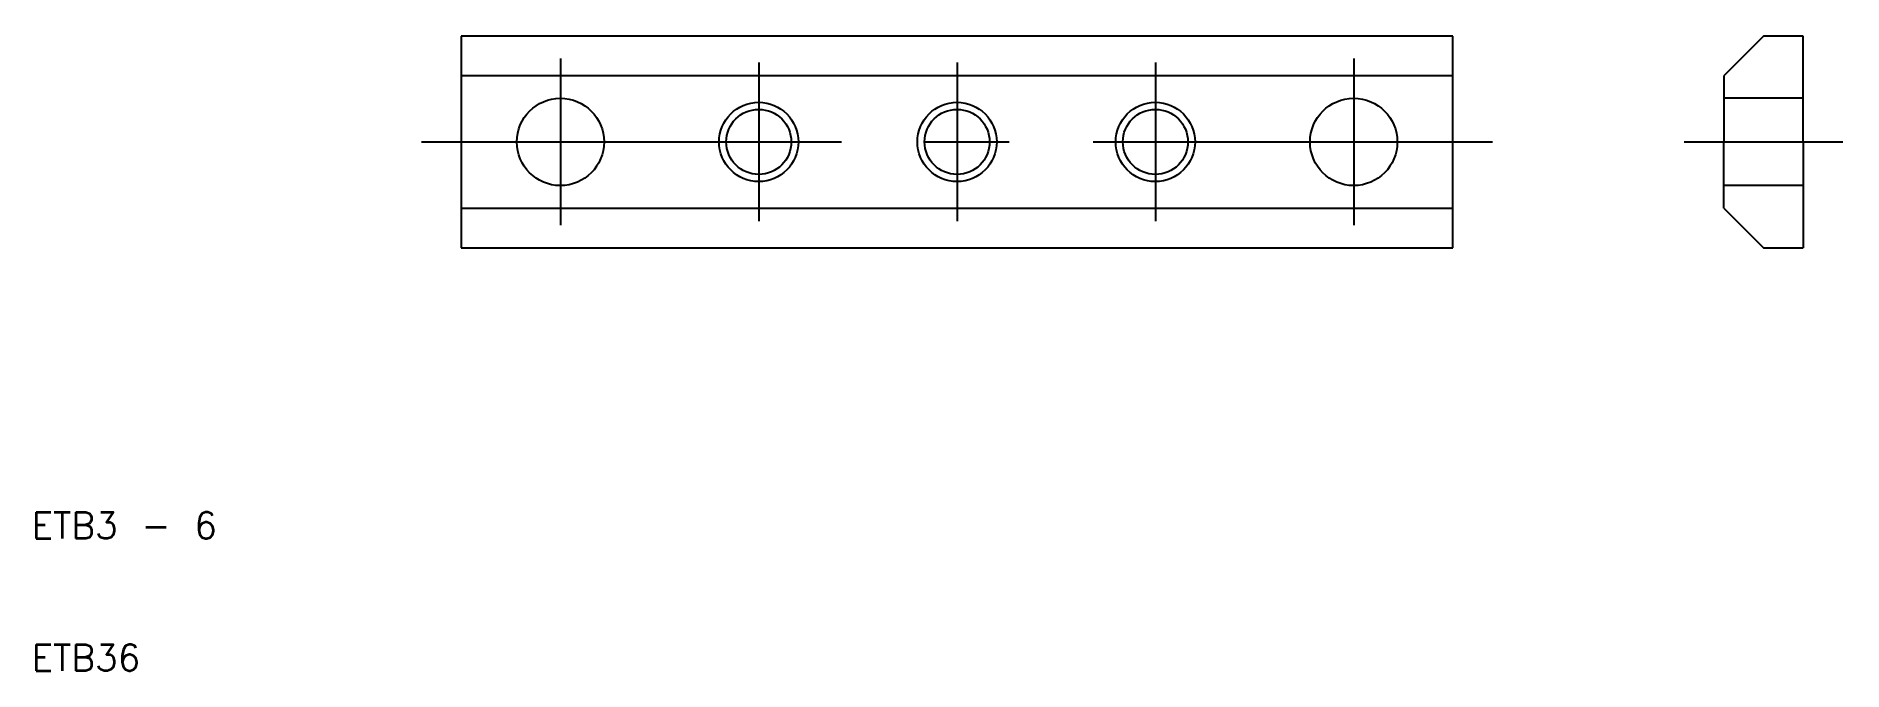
# Model space of a CAD drawing. Extents: x 10 to 147, y 10 to 58.
import ezdxf

# ---------------------------------------------------------------- set-up
doc = ezdxf.new("R2010")
doc.units = 0
doc.linetypes.add('CENTER', pattern=[50.8, 31.75, -6.35, 6.35, -6.35])
doc.linetypes.add('DASHED', pattern=[19.05, 12.7, -6.35])
doc.layers.get('0').update_dxf_attribs({"linetype": 'CONTINUOUS'})
doc.layers.add('CENTER', color=1, linetype='CENTER')
doc.styles.get("Standard").update_dxf_attribs({"font": 'txt.shx', "bigfont": 'extfont.shx'})

msp = doc.modelspace()

# ---------------------------------------------------------------- linework, layer by layer
at = {"color": 7, "linetype": 'CONTINUOUS'}
for p, q in [((117.5, 58), (42.5, 58)), ((42.5, 58), (42.5, 42)), ((117.5, 42), (117.5, 58)), ((141, 58), (138, 55)), ((144, 58), (141, 58)), ((144, 50), (144, 58)), ((117.5, 55), (42.5, 55)), ((138, 55), (138, 50)), ((138, 45), (138, 50)), ((144, 50), (144, 42)), ((42.5, 45), (117.5, 45)), ((138, 45), (141, 42)), ((42.5, 42), (117.5, 42)), ((141, 42), (144, 42))]:
    msp.add_line(p, q, dxfattribs=at)
at = {"color": 3, "linetype": 'DASHED'}
for p, q in [((144, 53.3), (138, 53.3)), ((144, 46.7), (138, 46.7))]:
    msp.add_line(p, q, dxfattribs=at)
at = {"color": 7, "linetype": 'CONTINUOUS'}
for centre, radius in [((50, 50), 3.3), ((110, 50), 3.3), ((65, 50), 2.46), ((80, 50), 2.46), ((95, 50), 2.46)]:
    msp.add_circle(centre, radius, dxfattribs=at)
at = {"color": 3, "linetype": 'CONTINUOUS'}
for centre in [(65, 50), (80, 50), (95, 50)]:
    msp.add_circle(centre, 3, dxfattribs=at)
at = {"layer": 'CENTER', "color": 1, "linetype": 'CENTER'}
for p, q in [((50, 56.3), (50, 43.7)), ((110, 56.3), (110, 43.7)), ((65, 56), (65, 44)), ((80, 56), (80, 44)), ((95, 56), (95, 44)), ((39.5, 50), (120.5, 50)), ((135, 50), (147, 50))]:
    msp.add_line(p, q, dxfattribs=at)

# ---------------------------------------------------------------- texts
at = {"color": 7, "linetype": 'CONTINUOUS'}
for s, p in [('ETB3 - 6', (10, 20)), ('ETB36', (10, 10))]:
    msp.add_text(s, height=2, dxfattribs=at).set_placement(p)

doc.saveas('drawing.dxf')
